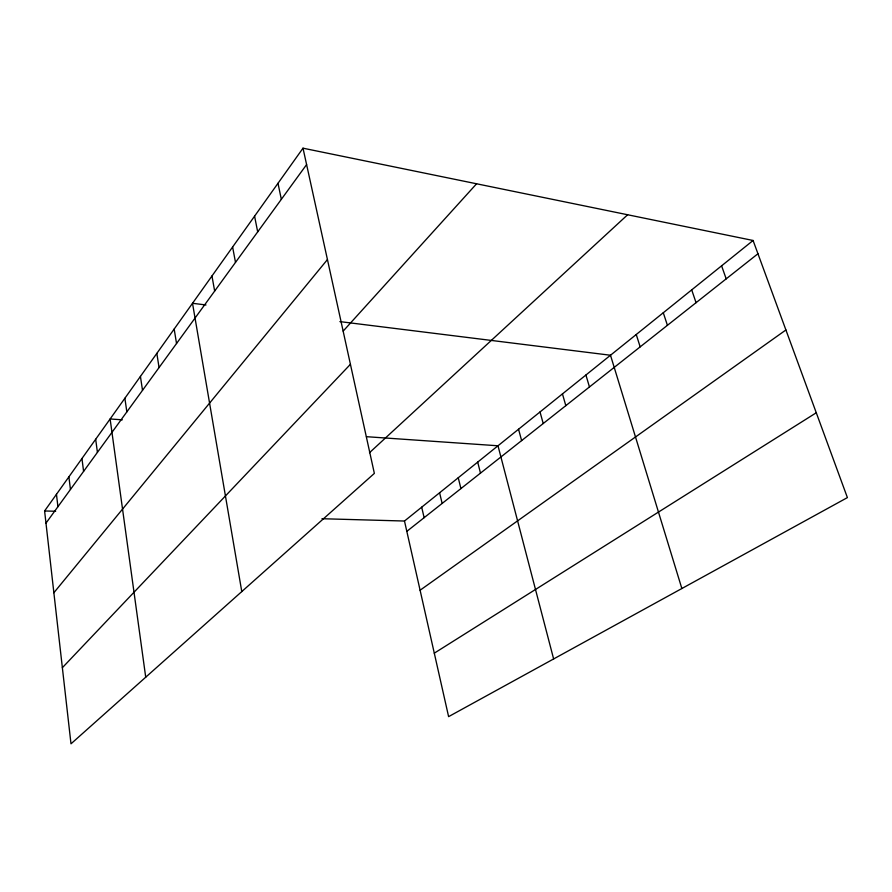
<?xml version="1.0" encoding="UTF-8"?>
<svg xmlns="http://www.w3.org/2000/svg" width="892" height="892" viewBox="0 0 892 892"><rect width="100%" height="100%" fill="white"/><g stroke="black" fill="none" stroke-linecap="round" stroke-linejoin="round"><path stroke-width="1.34" d="M303.001 148.184L374.361 473.396L70.992 743.817L44.6 510.96L303.001 148.184L753.082 240.483L847.4 497.602L448.609 716.633L404.489 521.028L753.082 240.483M45.983 523.136L306.603 164.574M53.866 592.745L327.442 259.561M343.186 331.088L476.584 183.774M62.362 667.707L350.422 364.315M369.489 452.701L627.634 214.76M406.819 531.364L757.944 253.752M420.099 590.225L785.908 329.973M434.293 653.167L816.28 412.762M44.6 510.96L55.661 511.272M321.967 518.72L404.489 521.028M122.304 419.82L110.117 418.972L145.719 677.206M366.456 436.69L497.992 445.777L553.631 658.954M205.985 304.975L192.516 303.291L241.777 591.574M339.897 321.611L610.496 355.239L681.856 588.519M721.595 265.827L726.188 278.861M691.701 289.878L696.061 302.689M663.291 312.746L667.417 325.324M636.252 334.511L640.166 346.865M585.921 375.019L589.456 386.972M562.451 393.896L565.818 405.659M540.017 411.959L543.228 423.51M518.553 429.23L521.619 440.603M477.699 462.112L480.487 473.117M458.254 477.766L460.919 488.593M439.6 492.774L442.142 503.434M421.693 507.191L424.124 517.683M277.992 183.295L281.337 199.34M254.577 216.165L257.688 231.875M232.611 247.006L235.499 262.393M211.962 275.996L214.66 291.06M174.174 329.048L176.538 343.52M156.836 353.388L159.055 367.571M140.434 376.424L142.508 390.328M124.88 398.256L126.842 411.892M95.678 439.254L97.418 452.367M81.953 458.521L83.592 471.389M68.896 476.852L70.446 489.474M56.464 494.313L57.924 506.712"/></g></svg>
